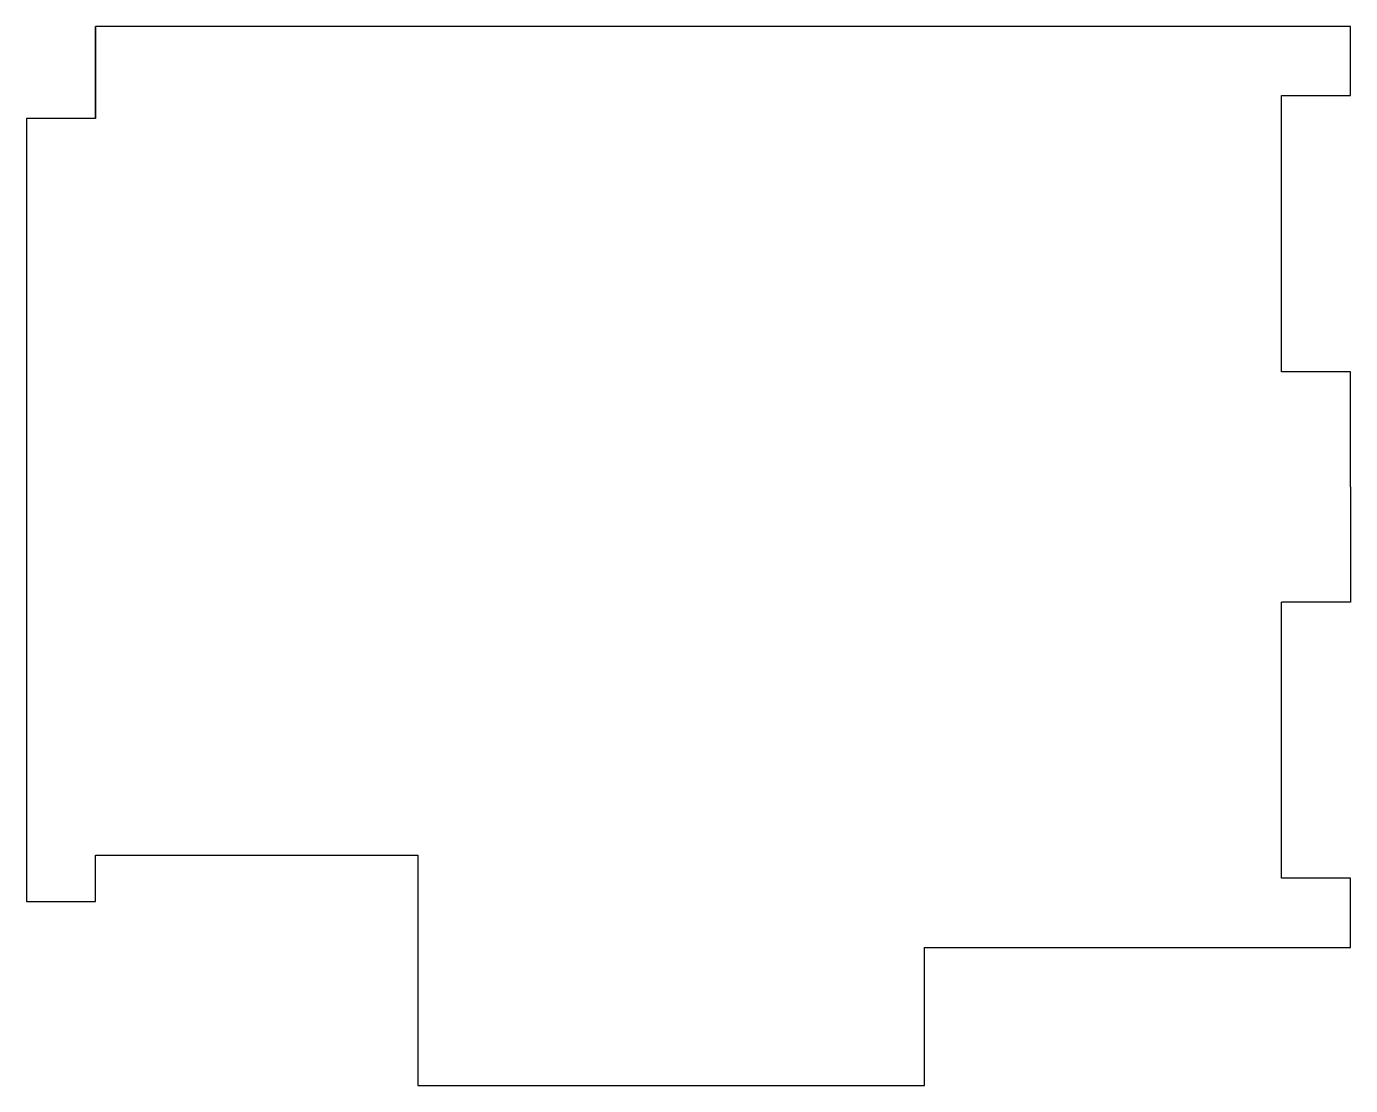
# Model space of a CAD drawing. Header units: millimetres. Extents: x 175 to 232.5, y -1.7 to 44.3.
import ezdxf

# ---------------------------------------------------------------- set-up
doc = ezdxf.new("R2010")
doc.units = ezdxf.units.MM
doc.layers.get('0').update_dxf_attribs({"linetype": 'CONTINUOUS'})

msp = doc.modelspace()

# ---------------------------------------------------------------- linework, layer by layer
for p, q in [((232.5, 44.326), (178, 44.326)), ((178, 44.326), (178, 40.326)), ((232.5, 44.326), (178, 44.326)), ((178, 40.326), (178, 44.326)), ((232.5, 41.326), (232.5, 44.326)), ((232.5, 41.326), (232.5, 44.326)), ((229.5, 41.326), (232.5, 41.326)), ((229.5, 41.326), (232.5, 41.326)), ((229.5, 29.326), (229.5, 41.326)), ((178, 40.326), (175, 40.326)), ((175, 40.326), (175, 6.326)), ((178, 40.326), (175, 40.326)), ((175, 40.326), (175, 6.326)), ((232.5, 29.326), (229.5, 29.326)), ((232.5, 24.326), (232.5, 29.326)), ((232.5, 24.326), (232.5, 19.326)), ((232.5, 19.326), (229.5, 19.326)), ((229.5, 7.326), (229.5, 19.326)), ((178, 6.326), (178, 8.326)), ((178, 8.326), (192, 8.326)), ((178, 6.326), (178, 8.326)), ((178, 8.326), (192, 8.326)), ((192, 8.326), (192, 1.326)), ((192, 8.326), (192, -1.674)), ((232.5, 7.326), (229.5, 7.326)), ((232.5, 7.326), (229.5, 7.326)), ((232.5, 4.326), (232.5, 7.326)), ((232.5, 4.326), (232.5, 7.326)), ((175, 6.326), (178, 6.326)), ((175, 6.326), (178, 6.326)), ((214, 4.326), (232.5, 4.326)), ((214, -1.674), (214, 4.326)), ((192, -1.674), (214, -1.674))]:
    msp.add_line(p, q)

doc.saveas('drawing.dxf')
